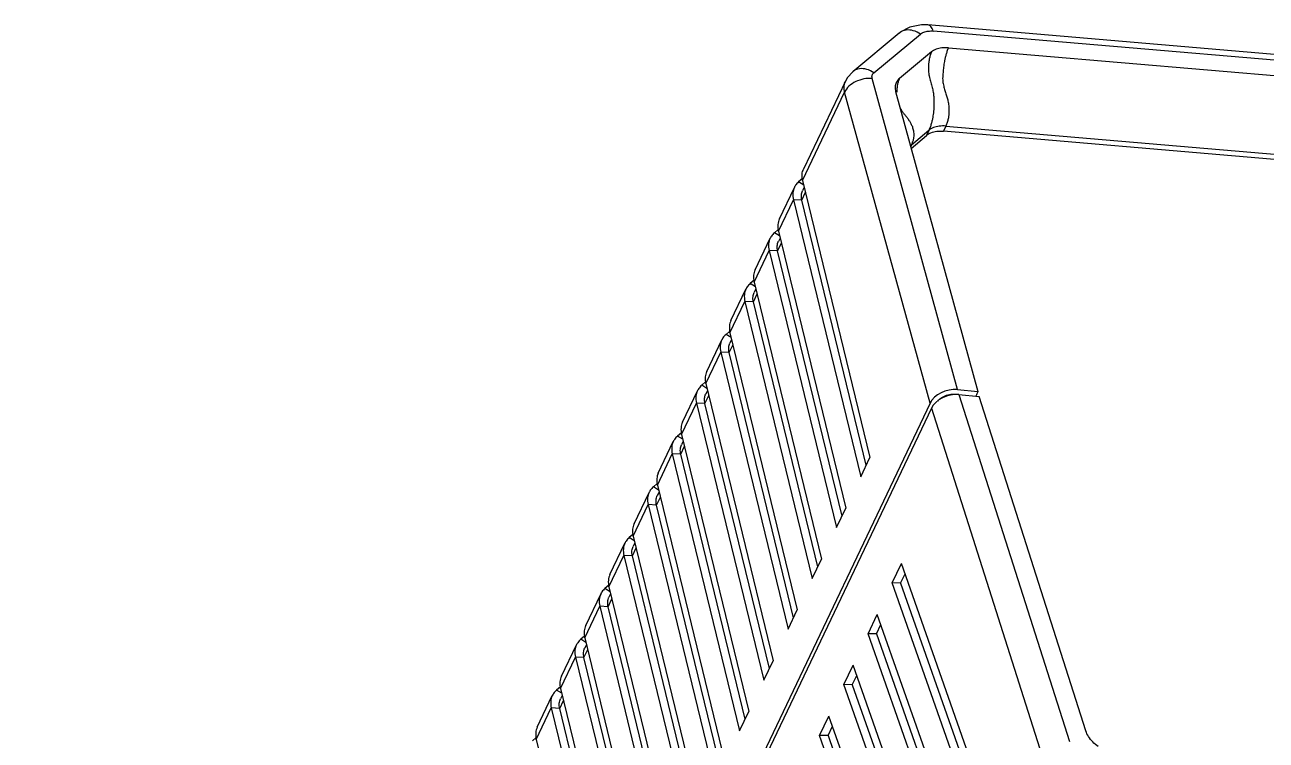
# Model space of a CAD drawing. Header units: millimetres. Extents: x 14276 to 15242, y -9916 to -8542.
# Drawn here: x 14441.6 to 14525.8, y -9481.6 to -9433.1 of the extents above; entities that cross this region are included whole.
import ezdxf

# ---------------------------------------------------------------- set-up
doc = ezdxf.new("R2010")
doc.units = ezdxf.units.MM

# ---------------------------------------------------------------- blocks, each defined once
blk = doc.blocks.new('u9')
at = {"color": 7, "linetype": 'Continuous'}
for p, q in [((256.083, 226.016), (317.524, 354.946)), ((256.178, 225.673), (317.604, 354.573)), ((263.098, 248.228), (256.43, 267.186)), ((256.992, 267.194), (263.667, 248.217)), ((282.894, 248.485), (278.326, 267.281)), ((256.366, 265.88), (263.041, 246.904)), ((281.877, 246.351), (277.309, 265.147)), ((261.455, 244.781), (254.787, 263.738)), ((255.349, 263.746), (262.024, 244.77)), ((281.252, 245.038), (276.684, 263.834)), ((276.934, 264.36), (281.304, 246.381)), ((254.723, 262.433), (261.398, 243.457)), ((280.235, 242.904), (275.667, 261.7)), ((253.706, 260.299), (260.381, 241.323)), ((279.609, 241.59), (275.041, 260.387)), ((275.292, 260.913), (279.661, 242.933)), ((259.812, 241.334), (253.144, 260.291)), ((253.081, 258.986), (259.755, 240.009)), ((278.592, 239.456), (274.024, 258.253)), ((277.966, 238.143), (273.398, 256.94)), ((273.649, 257.466), (278.018, 239.486)), ((258.169, 237.886), (251.501, 256.844)), ((252.064, 256.852), (258.738, 237.875)), ((251.439, 255.534), (258.113, 236.562)), ((276.949, 236.009), (272.381, 254.806)), ((272.006, 254.018), (276.375, 236.039)), ((276.323, 234.696), (271.755, 253.492)), ((275.306, 232.562), (270.738, 251.358)), ((270.363, 250.571), (274.733, 232.592)), ((256.083, 226.016), (248.586, 249.546)), ((274.681, 231.249), (270.112, 250.045)), ((254.213, 225.101), (246.715, 248.63)), ((282.904, 248.368), (283.164, 248.59)), ((245.603, 247.91), (252.834, 225.218)), ((263.098, 248.228), (262.797, 247.597)), ((263.667, 248.217), (263.041, 246.904)), ((263.098, 248.228), (263.667, 248.217)), ((269.096, 247.911), (268.47, 246.598)), ((273.664, 229.115), (269.096, 247.911)), ((282.894, 248.485), (281.877, 246.351)), ((268.72, 247.124), (273.09, 229.144)), ((282.828, 247.652), (281.812, 245.518)), ((273.038, 227.801), (268.47, 246.598)), ((281.304, 246.381), (281.045, 245.839)), ((281.304, 246.381), (281.877, 246.351)), ((281.139, 245.501), (281.253, 245.74)), ((281.173, 245.361), (281.521, 245.143)), ((281.261, 244.921), (281.521, 245.143)), ((261.455, 244.781), (261.154, 244.15)), ((262.024, 244.77), (261.398, 243.457)), ((261.455, 244.781), (262.024, 244.77)), ((267.453, 244.464), (266.827, 243.151)), ((272.021, 225.667), (267.453, 244.464)), ((281.252, 245.038), (280.235, 242.904)), ((267.078, 243.677), (271.447, 225.697)), ((281.186, 244.205), (280.169, 242.071)), ((271.395, 224.354), (266.827, 243.151)), ((279.661, 242.933), (279.403, 242.391)), ((279.661, 242.933), (280.235, 242.904)), ((279.496, 242.054), (279.61, 242.293)), ((279.53, 241.914), (279.878, 241.696)), ((259.812, 241.334), (259.511, 240.703)), ((260.381, 241.323), (259.755, 240.009)), ((259.812, 241.334), (260.381, 241.323)), ((265.81, 241.017), (265.184, 239.703)), ((270.378, 222.22), (265.81, 241.017)), ((279.609, 241.59), (278.592, 239.456)), ((279.619, 241.474), (279.878, 241.696)), ((265.435, 240.229), (269.804, 222.25)), ((279.543, 240.757), (278.526, 238.623)), ((269.752, 220.907), (265.184, 239.703)), ((278.018, 239.486), (277.76, 238.944)), ((278.018, 239.486), (278.592, 239.456)), ((277.853, 238.607), (277.967, 238.845)), ((277.887, 238.467), (278.235, 238.248)), ((258.169, 237.886), (257.869, 237.256)), ((258.738, 237.875), (258.113, 236.562)), ((258.169, 237.886), (258.738, 237.875)), ((264.167, 237.569), (263.541, 236.256)), ((268.735, 218.773), (264.167, 237.569)), ((277.966, 238.143), (276.949, 236.009)), ((277.976, 238.027), (278.235, 238.248)), ((263.792, 236.782), (268.162, 218.803)), ((277.9, 237.31), (276.883, 235.176)), ((268.109, 217.459), (263.541, 236.256)), ((276.375, 236.039), (276.117, 235.497)), ((276.375, 236.039), (276.949, 236.009)), ((276.211, 235.159), (276.324, 235.398)), ((276.323, 234.696), (275.306, 232.562)), ((276.245, 235.019), (276.592, 234.801)), ((276.333, 234.579), (276.592, 234.801)), ((262.524, 234.122), (261.899, 232.809)), ((267.093, 215.326), (262.524, 234.122)), ((276.257, 233.863), (275.24, 231.729)), ((266.467, 214.012), (261.899, 232.809)), ((262.149, 233.335), (266.519, 215.355)), ((274.733, 232.592), (274.474, 232.05)), ((274.733, 232.592), (275.306, 232.562)), ((274.568, 231.712), (274.682, 231.951)), ((274.681, 231.249), (273.664, 229.115)), ((274.602, 231.572), (274.95, 231.354)), ((274.69, 231.132), (274.95, 231.354)), ((260.882, 230.675), (260.256, 229.361)), ((265.45, 211.878), (260.882, 230.675)), ((274.615, 230.415), (273.598, 228.282)), ((264.823, 210.569), (260.256, 229.361)), ((260.507, 229.888), (264.876, 211.908)), ((273.09, 229.144), (272.832, 228.602)), ((273.09, 229.144), (273.664, 229.115)), ((272.925, 228.265), (273.039, 228.504)), ((273.038, 227.801), (272.021, 225.667)), ((272.959, 228.125), (273.307, 227.907)), ((273.047, 227.685), (273.307, 227.907)), ((272.972, 226.968), (271.955, 224.834)), ((254.213, 225.101), (252.834, 225.218)), ((256.178, 225.673), (261.969, 204.581)), ((271.447, 225.697), (271.189, 225.155)), ((271.282, 224.818), (271.396, 225.056)), ((271.447, 225.697), (272.021, 225.667)), ((258.51, 204.546), (252.928, 224.875)), ((254.307, 224.758), (252.928, 224.875)), ((254.307, 224.758), (260.098, 203.665)), ((271.395, 224.354), (270.378, 222.22)), ((271.316, 224.677), (271.664, 224.459)), ((271.405, 224.238), (271.664, 224.459)), ((271.329, 223.521), (270.312, 221.387)), ((269.804, 222.25), (269.546, 221.708)), ((269.64, 221.37), (269.753, 221.609)), ((269.804, 222.25), (270.378, 222.22)), ((255.106, 206.88), (90.309, 220.942)), ((90.474, 221.287), (255.27, 207.225)), ((269.752, 220.907), (268.735, 218.773)), ((269.674, 221.23), (270.021, 221.012)), ((269.762, 220.79), (270.021, 221.012)), ((269.686, 220.074), (268.669, 217.94)), ((268.162, 218.803), (267.903, 218.26)), ((268.162, 218.803), (268.735, 218.773)), ((268.109, 217.459), (267.093, 215.326)), ((267.997, 217.923), (268.11, 218.162)), ((268.031, 217.783), (268.379, 217.565)), ((268.119, 217.343), (268.379, 217.565)), ((268.043, 216.626), (267.027, 214.493)), ((254.93, 201.574), (88.289, 215.793)), ((266.519, 215.355), (266.261, 214.813)), ((266.519, 215.355), (267.093, 215.326)), ((87.971, 214.77), (255.965, 200.436)), ((88.321, 214.356), (256.316, 200.022)), ((266.467, 214.012), (265.45, 211.878)), ((266.354, 214.476), (266.468, 214.714)), ((266.388, 214.336), (266.736, 214.118)), ((266.476, 213.896), (266.736, 214.118)), ((266.401, 213.179), (265.384, 211.045)), ((264.876, 211.908), (264.618, 211.366)), ((264.876, 211.908), (265.45, 211.878)), ((264.711, 211.029), (264.825, 211.267)), ((264.745, 210.888), (265.093, 210.67)), ((264.832, 210.448), (265.093, 210.67)), ((261.914, 203.824), (264.762, 209.802)), ((264.823, 210.569), (261.969, 204.581)), ((256.259, 207.172), (257.443, 208.184)), ((257.453, 208.396), (256.423, 207.516)), ((257.443, 208.184), (257.486, 208.274)), ((256.259, 207.172), (256.423, 207.516)), ((255.106, 206.88), (255.27, 207.225)), ((256.077, 201.848), (258.254, 203.656)), ((259.983, 203.265), (256.824, 200.642)), ((258.26, 200.568), (261.42, 203.192)), ((256.315, 200.022), (256.316, 200.022))]:
    blk.add_line(p, q, dxfattribs=at)
for points in [[(261.42, 203.192), (261.77, 203.575), (261.915, 203.826)], [(256.315, 200.022), (256.75, 200.013), (257.538, 200.163), (258.194, 200.516), (258.26, 200.568)]]:
    blk.add_lwpolyline(points, dxfattribs=at)
for centre, radius, start, end in [((250.165, 226.195), 3.062, 334.47588, 341.01991), ((258.961, 207.46), 1.682, 154.48025, 162.73015), ((256.841, 208.889), 0.927, 310.51717, 315.51087)]:
    blk.add_arc(centre, radius, start, end, dxfattribs=at)
for centre, start_param, end_param in [((254.703, 226.136), -2.105717, -0.536823), ((254.798, 225.793), 4.177468, 5.746362)]:
    blk.add_ellipse(centre, major_axis=(1.438, 0.426), ratio=0.661082, start_param=start_param, end_param=end_param, dxfattribs=at)
for points, start_tangent, end_tangent in [([(244.764, 248.978), (245.137, 248.657), (245.424, 248.292), (245.603, 247.91)], (0.812745, -0.58262), (0.303613, -0.952795)), ([(282.828, 247.652), (282.931, 248.025), (282.895, 248.485)], (0.429283, 0.90317), (-0.236152, 0.971716)), ([(281.304, 246.381), (281.332, 246.027), (281.253, 245.74)], (0.236152, -0.971716), (-0.429288, -0.903168)), ([(281.811, 245.518), (281.914, 245.891), (281.878, 246.351)], (0.429292, 0.903166), (-0.236152, 0.971716)), ([(281.521, 245.143), (281.728, 245.373)], (0.760178, 0.649715), (0.564263, 0.825595)), ([(281.728, 245.373), (281.792, 245.48), (281.811, 245.518)], (0.564263, 0.825595), (0.429292, 0.903166)), ([(281.186, 244.205), (281.288, 244.578), (281.252, 245.038)], (0.429283, 0.90317), (-0.236152, 0.971716)), ([(279.661, 242.933), (279.689, 242.58), (279.61, 242.293)], (0.236152, -0.971716), (-0.429288, -0.903168)), ([(280.169, 242.071), (280.271, 242.444), (280.235, 242.904)], (0.429292, 0.903166), (-0.236152, 0.971716)), ([(279.878, 241.696), (280.085, 241.926)], (0.760178, 0.649715), (0.564263, 0.825595)), ([(280.085, 241.926), (280.15, 242.033), (280.169, 242.071)], (0.564263, 0.825595), (0.429292, 0.903166)), ([(279.543, 240.757), (279.646, 241.131), (279.609, 241.59)], (0.429283, 0.90317), (-0.236152, 0.971716)), ([(278.018, 239.486), (278.046, 239.133), (277.967, 238.845)], (0.236152, -0.971716), (-0.429288, -0.903168)), ([(278.526, 238.623), (278.629, 238.997), (278.592, 239.456)], (0.429292, 0.903166), (-0.236152, 0.971716)), ([(278.235, 238.248), (278.442, 238.478)], (0.760178, 0.649715), (0.564263, 0.825595)), ([(278.442, 238.478), (278.507, 238.585), (278.526, 238.623)], (0.564263, 0.825595), (0.429292, 0.903166)), ([(277.9, 237.31), (278.003, 237.683), (277.967, 238.143)], (0.429283, 0.90317), (-0.236152, 0.971716)), ([(276.375, 236.039), (276.403, 235.685), (276.324, 235.398)], (0.236152, -0.971716), (-0.429288, -0.903168)), ([(276.883, 235.176), (276.986, 235.55), (276.95, 236.009)], (0.429292, 0.903166), (-0.236152, 0.971716)), ([(276.592, 234.801), (276.8, 235.031)], (0.760178, 0.649715), (0.564263, 0.825595)), ([(276.8, 235.031), (276.864, 235.138), (276.883, 235.176)], (0.564263, 0.825595), (0.429292, 0.903166)), ([(276.257, 233.863), (276.36, 234.236), (276.324, 234.696)], (0.429283, 0.90317), (-0.236152, 0.971716)), ([(274.733, 232.592), (274.76, 232.238), (274.682, 231.951)], (0.236152, -0.971716), (-0.429288, -0.903168)), ([(275.24, 231.729), (275.343, 232.102), (275.307, 232.562)], (0.429292, 0.903166), (-0.236152, 0.971716)), ([(275.157, 231.584), (275.221, 231.691), (275.24, 231.729)], (0.564263, 0.825595), (0.429292, 0.903166)), ([(274.615, 230.415), (274.717, 230.789), (274.681, 231.248)], (0.429283, 0.90317), (-0.236152, 0.971716)), ([(274.95, 231.354), (275.157, 231.584)], (0.760178, 0.649715), (0.564263, 0.825595)), ([(273.09, 229.144), (273.118, 228.791), (273.039, 228.504)], (0.236152, -0.971716), (-0.429288, -0.903168)), ([(273.598, 228.282), (273.7, 228.655), (273.664, 229.115)], (0.429292, 0.903166), (-0.236152, 0.971716)), ([(272.972, 226.968), (273.074, 227.342), (273.038, 227.801)], (0.429283, 0.90317), (-0.236152, 0.971716)), ([(273.307, 227.907), (273.514, 228.137)], (0.760178, 0.649715), (0.564263, 0.825595)), ([(273.514, 228.137), (273.579, 228.244), (273.598, 228.282)], (0.564263, 0.825595), (0.429292, 0.903166)), ([(254.862, 225.09), (254.666, 225.065), (254.475, 225.067)], (-0.981553, -0.191189), (-0.996379, 0.085018)), ([(255.653, 225.535), (255.554, 225.429), (255.409, 225.314), (255.241, 225.217), (255.056, 225.142), (254.862, 225.09)], (-0.628495, -0.777814), (-0.981553, -0.191189)), ([(271.447, 225.697), (271.475, 225.344), (271.396, 225.056)], (0.236152, -0.971716), (-0.429288, -0.903168)), ([(271.955, 224.834), (272.058, 225.208), (272.021, 225.667)], (0.429292, 0.903166), (-0.236152, 0.971716)), ([(271.329, 223.521), (271.432, 223.894), (271.395, 224.354)], (0.429283, 0.90317), (-0.236152, 0.971716)), ([(271.664, 224.459), (271.871, 224.689)], (0.760178, 0.649715), (0.564263, 0.825595)), ([(271.871, 224.689), (271.936, 224.796), (271.955, 224.834)], (0.564263, 0.825595), (0.429292, 0.903166)), ([(269.804, 222.25), (269.832, 221.896), (269.753, 221.609)], (0.236152, -0.971716), (-0.429288, -0.903168)), ([(270.312, 221.387), (270.415, 221.761), (270.379, 222.22)], (0.429292, 0.903166), (-0.236152, 0.971716)), ([(269.686, 220.074), (269.789, 220.447), (269.753, 220.907)], (0.429283, 0.90317), (-0.236152, 0.971716)), ([(270.021, 221.012), (270.229, 221.242)], (0.760178, 0.649715), (0.564263, 0.825595)), ([(270.229, 221.242), (270.293, 221.349), (270.312, 221.387)], (0.564263, 0.825595), (0.429292, 0.903166)), ([(268.162, 218.803), (268.189, 218.449), (268.11, 218.162)], (0.236152, -0.971716), (-0.429288, -0.903168)), ([(268.669, 217.94), (268.772, 218.313), (268.736, 218.773)], (0.429292, 0.903166), (-0.236152, 0.971716)), ([(268.043, 216.626), (268.146, 217), (268.11, 217.459)], (0.429283, 0.90317), (-0.236152, 0.971716)), ([(268.379, 217.565), (268.586, 217.795)], (0.760178, 0.649715), (0.564263, 0.825595)), ([(268.586, 217.795), (268.65, 217.902), (268.669, 217.94)], (0.564263, 0.825595), (0.429292, 0.903166)), ([(266.519, 215.355), (266.547, 215.002), (266.468, 214.714)], (0.236152, -0.971716), (-0.429288, -0.903168)), ([(267.027, 214.493), (267.129, 214.866), (267.093, 215.326)], (0.429292, 0.903166), (-0.236152, 0.971716)), ([(266.401, 213.179), (266.503, 213.553), (266.467, 214.012)], (0.429283, 0.90317), (-0.236152, 0.971716)), ([(266.736, 214.118), (266.943, 214.348)], (0.760178, 0.649715), (0.564263, 0.825595)), ([(266.943, 214.348), (267.007, 214.455), (267.027, 214.493)], (0.564263, 0.825595), (0.429292, 0.903166)), ([(264.876, 211.908), (264.904, 211.555), (264.825, 211.267)], (0.236152, -0.971716), (-0.429288, -0.903168)), ([(265.384, 211.045), (265.486, 211.419), (265.45, 211.878)], (0.429292, 0.903166), (-0.236152, 0.971716)), ([(265.093, 210.67), (265.3, 210.9)], (0.760178, 0.649715), (0.564263, 0.825595)), ([(265.3, 210.9), (265.365, 211.007), (265.384, 211.045)], (0.564263, 0.825595), (0.429292, 0.903166)), ([(264.823, 210.569), (264.856, 210.143), (264.762, 209.802)], (0.236152, -0.971716), (-0.429314, -0.903155)), ([(255.719, 207.232), (255.27, 207.225)], (-0.992209, -0.124588), (-0.996379, 0.085018)), ([(256.112, 207.331), (255.719, 207.232)], (-0.926717, -0.375761), (-0.992209, -0.124588)), ([(256.423, 207.516), (256.112, 207.331)], (-0.760178, -0.649715), (-0.926717, -0.375761)), ([(258.225, 205.584), (258.218, 205.604), (258.178, 205.693), (258.143, 205.765), (258.11, 205.823), (258.076, 205.875), (258.032, 205.937), (257.977, 206.007), (257.915, 206.083), (257.847, 206.166), (257.775, 206.257), (257.702, 206.354), (257.636, 206.448), (257.577, 206.536), (257.524, 206.621), (257.473, 206.713), (257.423, 206.815), (257.377, 206.931), (257.336, 207.064), (257.305, 207.213), (257.286, 207.377), (257.285, 207.556), (257.305, 207.75), (257.355, 207.959)], (-0.363557, 0.931572), (0.296107, 0.955155)), ([(254.93, 201.574), (255.026, 201.821), (255.099, 202.054), (255.156, 202.278), (255.199, 202.49), (255.232, 202.69), (255.257, 202.878), (255.277, 203.062), (255.295, 203.251), (255.308, 203.44), (255.319, 203.644), (255.308, 203.831), (255.284, 204.002), (255.25, 204.163), (255.208, 204.317), (255.164, 204.467), (255.118, 204.614), (255.074, 204.755), (255.032, 204.891), (254.992, 205.027), (254.958, 205.172), (254.928, 205.334), (254.906, 205.515), (254.893, 205.714), (254.893, 205.927), (254.908, 206.153), (254.945, 206.39), (255.008, 206.635), (255.106, 206.88)], (0.396159, 0.918182), (0.430193, 0.902737)), ([(255.106, 206.88), (255.555, 206.887)], (0.996379, -0.085018), (0.992209, 0.124588)), ([(255.555, 206.887), (255.948, 206.987), (256.259, 207.172)], (0.992209, 0.124588), (0.760178, 0.649715)), ([(256.077, 201.848), (256.164, 202.088), (256.224, 202.323), (256.26, 202.547), (256.278, 202.757), (256.283, 202.95), (256.277, 203.13), (256.263, 203.306), (256.236, 203.484), (256.195, 203.672), (256.144, 203.842), (256.094, 204.011), (256.047, 204.178), (256.008, 204.34), (255.977, 204.497), (255.951, 204.654), (255.932, 204.808), (255.918, 204.958), (255.911, 205.104), (255.909, 205.249), (255.91, 205.403), (255.915, 205.574), (255.927, 205.765), (255.946, 205.974), (255.975, 206.196), (256.017, 206.429), (256.075, 206.672), (256.154, 206.921), (256.259, 207.172)], (0.394173, 0.919036), (0.430192, 0.902737)), ([(258.254, 203.656), (258.333, 203.866), (258.385, 204.067)], (0.403845, 0.914827), (0.203176, 0.979142)), ([(258.254, 203.656), (258.458, 203.904), (258.48, 203.95)], (0.769351, 0.638827), (0.40552, 0.914086)), ([(258.385, 204.067), (258.416, 204.257), (258.429, 204.43), (258.43, 204.586)], (0.203176, 0.979142), (-0.026417, 0.999651)), ([(258.48, 203.95), (258.545, 204.208), (258.51, 204.546)], (0.40552, 0.914086), (-0.26478, 0.964309)), ([(260.098, 203.665), (260.667, 203.685), (261.222, 203.866), (261.68, 204.18), (261.969, 204.581)], (0.993254, -0.115962), (0.406839, 0.9135)), ([(261.969, 204.581), (262, 204.422), (262.01, 204.266), (262, 204.115), (261.969, 203.97), (261.918, 203.834), (261.915, 203.826)], (0.246675, -0.969098), (-0.428035, -0.903762)), ([(260.098, 203.665), (260.111, 203.607), (260.115, 203.55), (260.112, 203.495), (260.101, 203.443), (260.083, 203.393), (260.057, 203.346), (260.024, 203.304), (259.983, 203.265)], (0.26478, -0.964309), (-0.769365, -0.63881)), ([(259.983, 203.265), (260.47, 203.034), (260.955, 202.994), (261.368, 203.152), (261.42, 203.192)], (0.823525, -0.56728), (0.767178, 0.641434)), ([(254.93, 201.574), (255.379, 201.579), (255.77, 201.672), (256.077, 201.848)], (0.99638, -0.085013), (0.769356, 0.63882)), ([(256.824, 200.642), (256.593, 200.51), (256.3, 200.44), (255.965, 200.436)], (-0.769041, -0.639199), (-0.996377, 0.085046)), ([(256.824, 200.642), (257.31, 200.41), (257.795, 200.37), (258.208, 200.528), (258.259, 200.568)], (0.823525, -0.56728), (0.767768, 0.640728)), ([(255.965, 200.436), (256.127, 200.128), (256.315, 200.022)], (0.314593, -0.949227), (0.992849, -0.119376))]:
    blk.add_spline(points, degree=3, dxfattribs=dict(at, start_tangent=start_tangent, end_tangent=end_tangent))

msp = doc.modelspace()

# ---------------------------------------------------------------- block references
at = {"rotation": 180}
msp.add_blockref('u9', (14759.208, -9233.039), dxfattribs=at)

doc.saveas('drawing.dxf')
